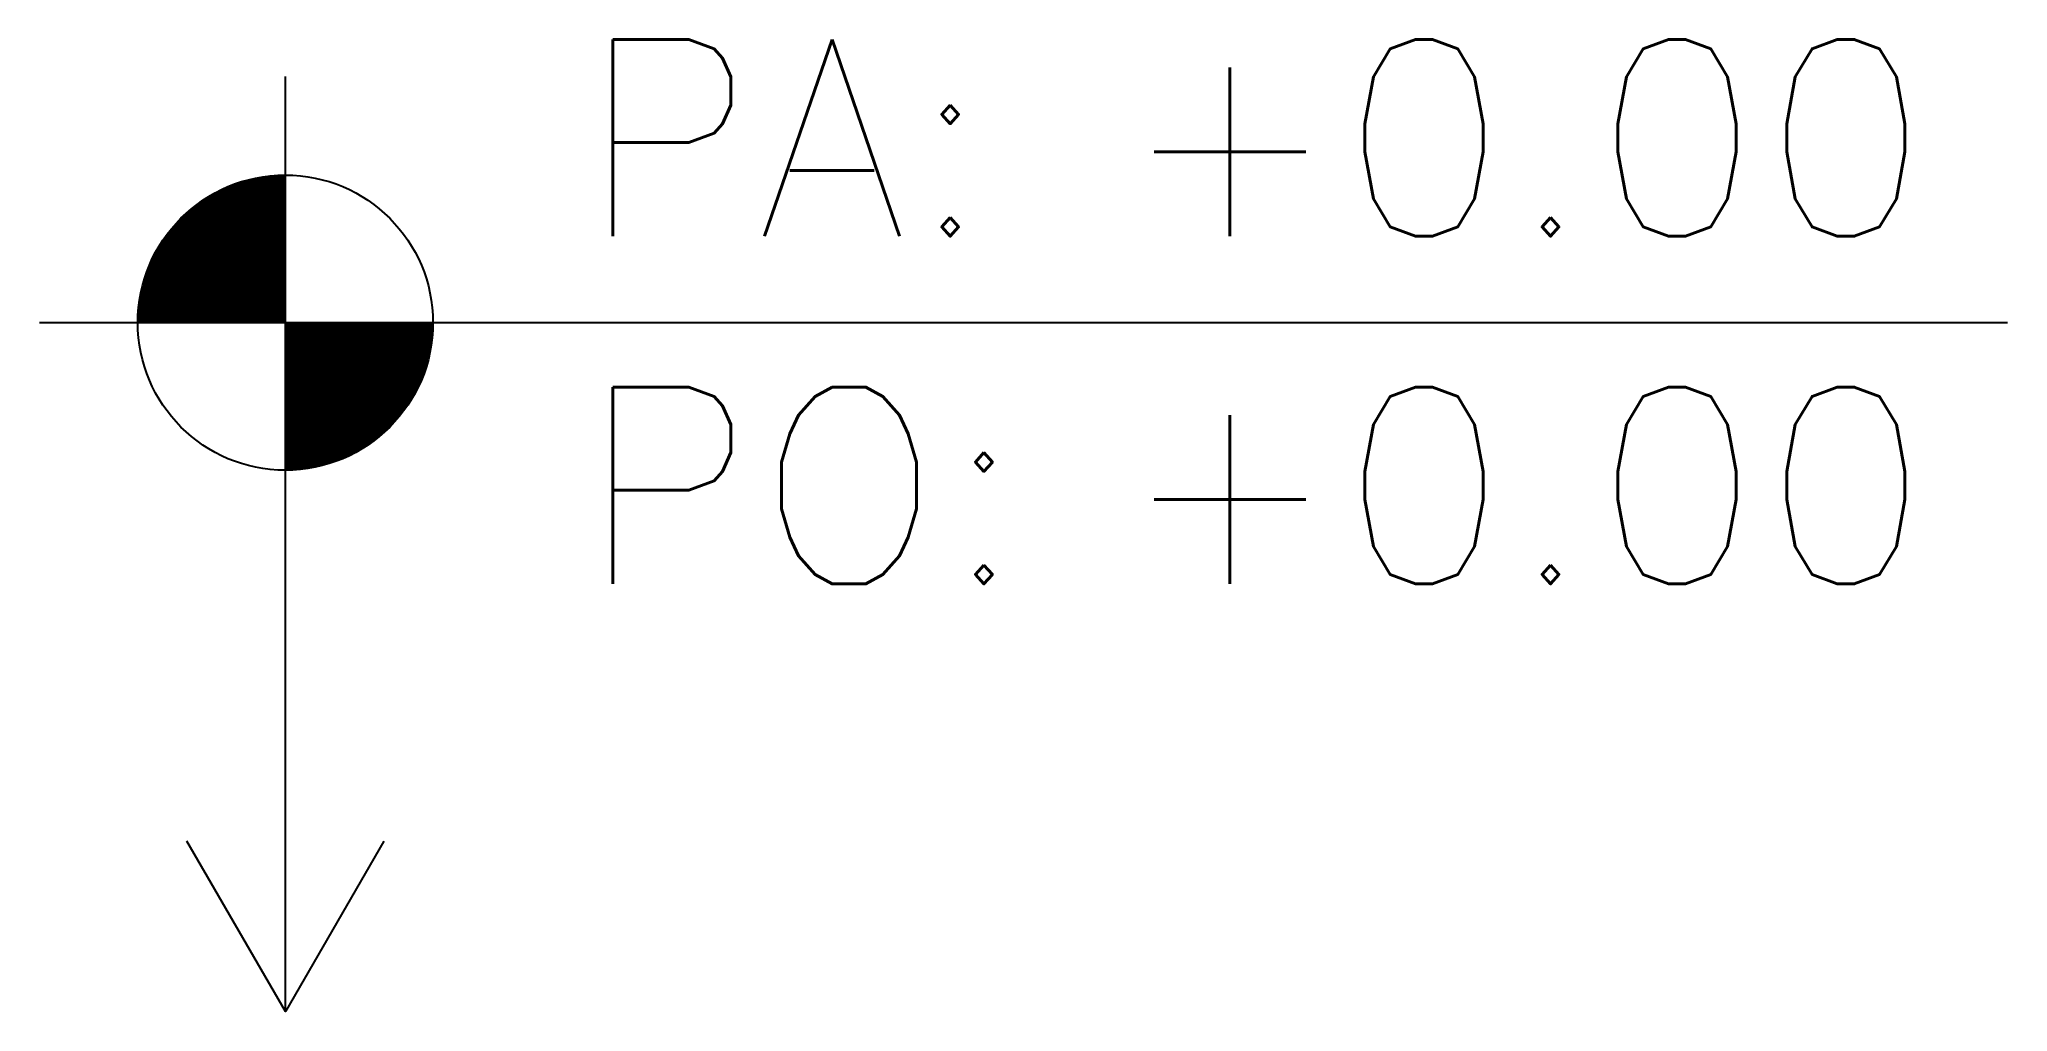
# Model space of a CAD drawing. Header units: millimetres. Extents: x 1163.79 to 1165.79, y -1458.27 to -1457.28.
import ezdxf

# ---------------------------------------------------------------- set-up
doc = ezdxf.new("R2010")
doc.units = ezdxf.units.MM
doc.layers.add('Símbolos_Gráficos', color=1, linetype='Continuous')
doc.styles.add('r80', font='romans.shx')

msp = doc.modelspace()

# ---------------------------------------------------------------- linework, layer by layer
at = {"layer": 'Símbolos_Gráficos', "color": 2}
for p, q in [((1164.0376, -1458.2651), (1164.0376, -1457.3151)), ((1163.7876, -1457.5651), (1165.7876, -1457.5651))]:
    msp.add_line(p, q, dxfattribs=at)
at = {"layer": 'Símbolos_Gráficos', "const_width": 0.15}
for points in [[(1164.0376, -1457.4901, 0.414214), (1163.9626, -1457.5651, 1)], [(1164.0376, -1457.6401, 0.414214), (1164.1126, -1457.5651, 1)]]:
    msp.add_lwpolyline(points, format="xyb", dxfattribs=at)
at = {"layer": 'Símbolos_Gráficos', "color": 2}
msp.add_lwpolyline([(1164.1376, -1458.0919), (1164.0376, -1458.2651), (1163.9376, -1458.0919)], dxfattribs=at)
at = {"layer": 'Símbolos_Gráficos'}
msp.add_circle((1164.0376, -1457.5651), 0.15, dxfattribs=at)

# ---------------------------------------------------------------- texts
at = {"layer": 'Símbolos_Gráficos', "color": 2, "style": 'r80'}
for s, p in [('PA:', (1164.336, -1457.4773)), ('PO:', (1164.336, -1457.8305))]:
    msp.add_text(s, height=0.2, dxfattribs=at).set_placement(p)
for p in [(1164.886, -1457.4773), (1164.886, -1457.8305)]:
    msp.add_attdef('+0.00', p, '+0.00', height=0.2, dxfattribs=at)

doc.saveas('drawing.dxf')
